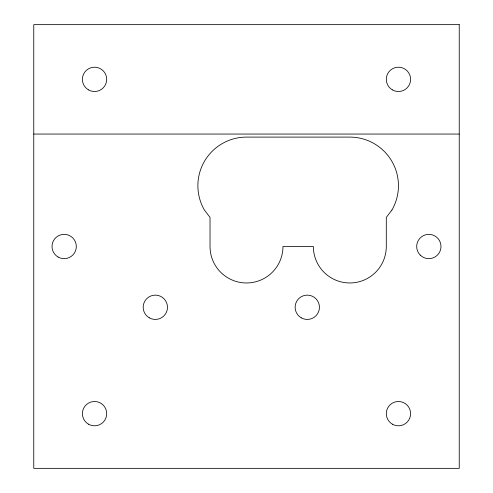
<?xml version="1.0" encoding="UTF-8"?>
<svg xmlns="http://www.w3.org/2000/svg" width="493" height="493" viewBox="0 0 493 493"><rect width="100%" height="100%" fill="white"/><g stroke="black" fill="none" stroke-linecap="round" stroke-linejoin="round"><path stroke-width="0.74" d="M33.764 134.053L459.236 134.053M391.935 210.03L386.296 217.382L386.296 246.5A36.47 36.47 0 0 1 349.827 282.97A36.47 36.47 0 0 1 313.357 246.5L282.97 246.5A36.47 36.47 0 0 1 246.5 282.97A36.47 36.47 0 0 1 210.03 246.5L210.03 217.382L204.392 210.03A48.622 48.622 0 0 1 246.5 137.097L349.827 137.097A48.622 48.622 0 0 1 391.935 210.03M459.236 24.65L33.764 24.65L33.764 468.35L459.236 468.35L459.236 24.65M88.469 89.88A12.159 12.159 0 0 0 106.704 79.355A12.159 12.159 0 0 0 88.469 68.823A12.159 12.159 0 0 0 88.469 89.88M392.373 89.88A12.159 12.159 0 0 0 410.607 79.355A12.159 12.159 0 0 0 392.373 68.823A12.159 12.159 0 0 0 392.373 89.88M420.246 255.097A12.159 12.159 0 0 0 440.582 249.649A12.159 12.159 0 0 0 425.693 234.76A12.159 12.159 0 0 0 420.246 255.097M392.373 424.177A12.159 12.159 0 0 0 410.607 413.645A12.159 12.159 0 0 0 392.373 403.12A12.159 12.159 0 0 0 392.373 424.177M301.205 317.806A12.159 12.159 0 0 0 319.439 307.281A12.159 12.159 0 0 0 301.205 296.755A12.159 12.159 0 0 0 301.205 317.806M149.25 317.806A12.159 12.159 0 0 0 167.484 307.281A12.159 12.159 0 0 0 149.25 296.755A12.159 12.159 0 0 0 149.25 317.806M58.082 257.026A12.159 12.159 0 0 0 76.316 246.5A12.159 12.159 0 0 0 58.082 235.974A12.159 12.159 0 0 0 58.082 257.026M88.469 424.177A12.159 12.159 0 0 0 106.704 413.645A12.159 12.159 0 0 0 88.469 403.12A12.159 12.159 0 0 0 88.469 424.177"/></g></svg>
